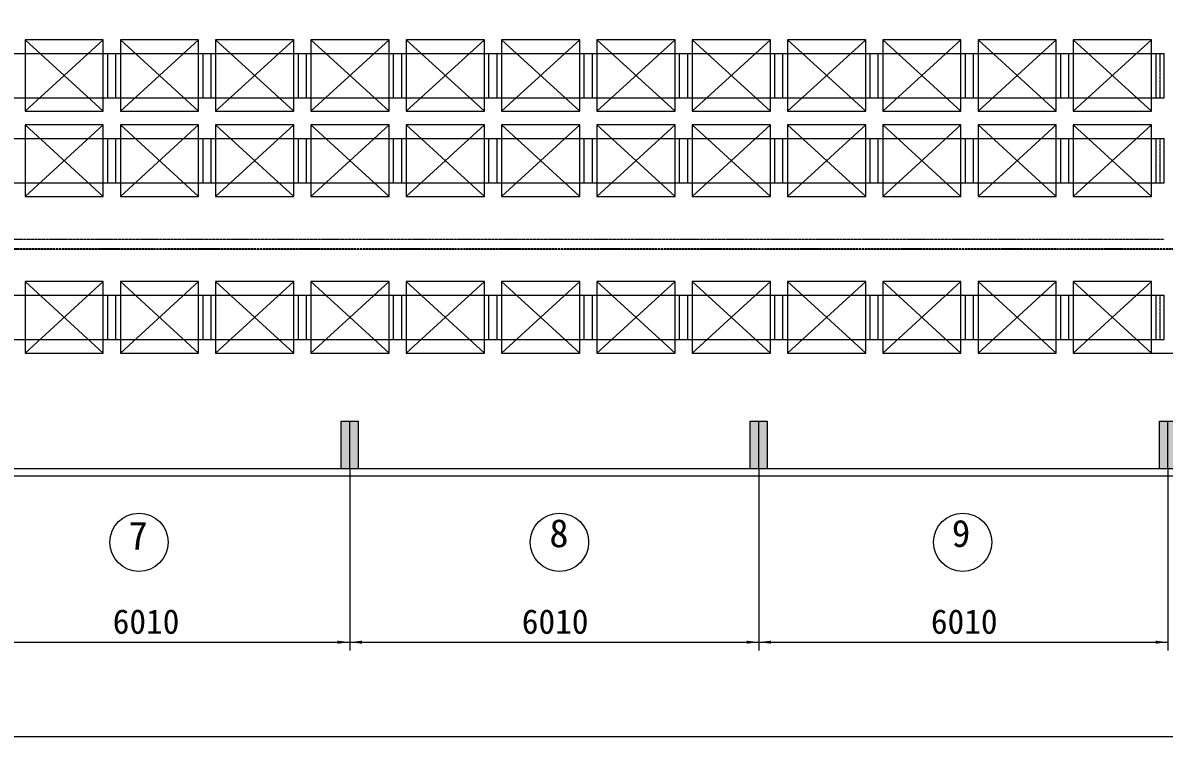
# Model space of a CAD drawing. Header units: millimetres. Extents: x -50460 to 50460, y -35640 to 35640.
# Drawn here: x -2002 to 14765, y -21345 to -10741 of the extents above; entities that cross this region are included whole.
import ezdxf

# ---------------------------------------------------------------- set-up
doc = ezdxf.new("R2010")
doc.units = ezdxf.units.MM
doc.linetypes.add('双点画线', pattern=[22, 12, -2, 2, -2, 2, -2])
doc.linetypes.add('点画线', pattern=[18, 12, -2, 2, -2])
doc.layers.get('0').update_dxf_attribs({"lineweight": 35})
for name, color, linetype, lineweight in [('7', 30, '双点画线', 18), ('PALLET', 4, 'Continuous', 18), ('RackFrame', 5, 'Continuous', 18), ('WALL-MOVE', 6, 'Continuous', 18), ('中心线层', 1, '点画线', 18), ('尺寸线层', 4, 'Continuous', 18), ('细线', 7, 'Continuous', 18)]:
    doc.layers.add(name, color=color, linetype=linetype, lineweight=lineweight)
doc.dimstyles.new('AM_DEMATIC$0', dxfattribs={"dimscale": 120, "dimtxt": 3, "dimasz": 1.5, "dimexe": 1, "dimexo": 0, "dimgap": 1, "dimtad": 1, "dimdsep": 46, "dimtxsty": 'Standard', "dimblk": '_CAXARROW', "dimcen": 0, "dimdle": 3, "dimclrd": 256, "dimclre": 256, "dimclrt": 2, "dimadec": 0, "dimazin": 2, "dimtfac": 0.707107, "dimtdec": 3, "dimtmove": 0, "dimatfit": 3, "dimfxl": 0, "dimfrac": 2, "dimtolj": 1, "dimlwd": 18, "dimarcsym": 0})

# ---------------------------------------------------------------- blocks, each defined once
blk = doc.blocks.new('*X418')
at = {"layer": 'PALLET', "linetype": 'Continuous', "lineweight": 18}
for p, q in [((1835, 150), (685, 1200)), ((1835, 1200), (685, 150))]:
    blk.add_line(p, q, dxfattribs=at)
blk.add_lwpolyline([(1835, 1200), (685, 1200), (685, 150), (1835, 150), (1835, 1200)], dxfattribs=at)
blk = doc.blocks.new('*X419')
at = {"layer": 'PALLET', "linetype": 'Continuous', "lineweight": 18}
for p, q in [((1835, 150), (685, 1200)), ((1835, 1200), (685, 150))]:
    blk.add_line(p, q, dxfattribs=at)
blk.add_lwpolyline([(1835, 1200), (685, 1200), (685, 150), (1835, 150), (1835, 1200)], dxfattribs=at)
blk = doc.blocks.new('*X420')
at = {"layer": 'PALLET', "linetype": 'Continuous', "lineweight": 18}
for p, q in [((1835, 150), (685, 1200)), ((1835, 1200), (685, 150))]:
    blk.add_line(p, q, dxfattribs=at)
blk.add_lwpolyline([(1835, 1200), (685, 1200), (685, 150), (1835, 150), (1835, 1200)], dxfattribs=at)
blk = doc.blocks.new('*X421')
at = {"layer": 'PALLET', "linetype": 'Continuous', "lineweight": 18}
for p, q in [((1835, 150), (685, 1200)), ((1835, 1200), (685, 150))]:
    blk.add_line(p, q, dxfattribs=at)
blk.add_lwpolyline([(1835, 1200), (685, 1200), (685, 150), (1835, 150), (1835, 1200)], dxfattribs=at)
blk = doc.blocks.new('*X422')
at = {"layer": 'PALLET', "linetype": 'Continuous', "lineweight": 18}
for p, q in [((1835, 150), (685, 1200)), ((1835, 1200), (685, 150))]:
    blk.add_line(p, q, dxfattribs=at)
blk.add_lwpolyline([(1835, 1200), (685, 1200), (685, 150), (1835, 150), (1835, 1200)], dxfattribs=at)
blk = doc.blocks.new('*X423')
at = {"layer": 'PALLET', "linetype": 'Continuous', "lineweight": 18}
for p, q in [((1835, 150), (685, 1200)), ((1835, 1200), (685, 150))]:
    blk.add_line(p, q, dxfattribs=at)
blk.add_lwpolyline([(1835, 1200), (685, 1200), (685, 150), (1835, 150), (1835, 1200)], dxfattribs=at)
blk = doc.blocks.new('*X424')
at = {"layer": 'PALLET', "linetype": 'Continuous', "lineweight": 18}
for p, q in [((1835, 150), (685, 1200)), ((1835, 1200), (685, 150))]:
    blk.add_line(p, q, dxfattribs=at)
blk.add_lwpolyline([(1835, 1200), (685, 1200), (685, 150), (1835, 150), (1835, 1200)], dxfattribs=at)
blk = doc.blocks.new('*X425')
at = {"layer": 'PALLET', "linetype": 'Continuous', "lineweight": 18}
for p, q in [((1835, 150), (685, 1200)), ((1835, 1200), (685, 150))]:
    blk.add_line(p, q, dxfattribs=at)
blk.add_lwpolyline([(1835, 1200), (685, 1200), (685, 150), (1835, 150), (1835, 1200)], dxfattribs=at)
blk = doc.blocks.new('*X426')
at = {"layer": 'PALLET', "linetype": 'Continuous', "lineweight": 18}
for p, q in [((1835, 150), (685, 1200)), ((1835, 1200), (685, 150))]:
    blk.add_line(p, q, dxfattribs=at)
blk.add_lwpolyline([(1835, 1200), (685, 1200), (685, 150), (1835, 150), (1835, 1200)], dxfattribs=at)
blk = doc.blocks.new('*X427')
at = {"layer": 'PALLET', "linetype": 'Continuous', "lineweight": 18}
for p, q in [((1835, 150), (685, 1200)), ((1835, 1200), (685, 150))]:
    blk.add_line(p, q, dxfattribs=at)
blk.add_lwpolyline([(1835, 1200), (685, 1200), (685, 150), (1835, 150), (1835, 1200)], dxfattribs=at)
blk = doc.blocks.new('*X428')
at = {"layer": 'PALLET', "linetype": 'Continuous', "lineweight": 18}
for p, q in [((1835, 150), (685, 1200)), ((1835, 1200), (685, 150))]:
    blk.add_line(p, q, dxfattribs=at)
blk.add_lwpolyline([(1835, 1200), (685, 1200), (685, 150), (1835, 150), (1835, 1200)], dxfattribs=at)
blk = doc.blocks.new('*X429')
at = {"layer": 'PALLET', "linetype": 'Continuous', "lineweight": 18}
for p, q in [((1835, 150), (685, 1200)), ((1835, 1200), (685, 150))]:
    blk.add_line(p, q, dxfattribs=at)
blk.add_lwpolyline([(1835, 1200), (685, 1200), (685, 150), (1835, 150), (1835, 1200)], dxfattribs=at)
blk = doc.blocks.new('*X450')
at = {"layer": 'PALLET', "linetype": 'Continuous', "lineweight": 18}
for p, q in [((1835, 150), (685, 1200)), ((1835, 1200), (685, 150))]:
    blk.add_line(p, q, dxfattribs=at)
blk.add_lwpolyline([(1835, 1200), (685, 1200), (685, 150), (1835, 150), (1835, 1200)], dxfattribs=at)
blk = doc.blocks.new('*X451')
at = {"layer": 'PALLET', "linetype": 'Continuous', "lineweight": 18}
for p, q in [((1835, 150), (685, 1200)), ((1835, 1200), (685, 150))]:
    blk.add_line(p, q, dxfattribs=at)
blk.add_lwpolyline([(1835, 1200), (685, 1200), (685, 150), (1835, 150), (1835, 1200)], dxfattribs=at)
blk = doc.blocks.new('*X452')
at = {"layer": 'PALLET', "linetype": 'Continuous', "lineweight": 18}
for p, q in [((1835, 150), (685, 1200)), ((1835, 1200), (685, 150))]:
    blk.add_line(p, q, dxfattribs=at)
blk.add_lwpolyline([(1835, 1200), (685, 1200), (685, 150), (1835, 150), (1835, 1200)], dxfattribs=at)
blk = doc.blocks.new('*X453')
at = {"layer": 'PALLET', "linetype": 'Continuous', "lineweight": 18}
for p, q in [((1835, 150), (685, 1200)), ((1835, 1200), (685, 150))]:
    blk.add_line(p, q, dxfattribs=at)
blk.add_lwpolyline([(1835, 1200), (685, 1200), (685, 150), (1835, 150), (1835, 1200)], dxfattribs=at)
blk = doc.blocks.new('*X454')
at = {"layer": 'PALLET', "linetype": 'Continuous', "lineweight": 18}
for p, q in [((1835, 150), (685, 1200)), ((1835, 1200), (685, 150))]:
    blk.add_line(p, q, dxfattribs=at)
blk.add_lwpolyline([(1835, 1200), (685, 1200), (685, 150), (1835, 150), (1835, 1200)], dxfattribs=at)
blk = doc.blocks.new('*X455')
at = {"layer": 'PALLET', "linetype": 'Continuous', "lineweight": 18}
for p, q in [((1835, 150), (685, 1200)), ((1835, 1200), (685, 150))]:
    blk.add_line(p, q, dxfattribs=at)
blk.add_lwpolyline([(1835, 1200), (685, 1200), (685, 150), (1835, 150), (1835, 1200)], dxfattribs=at)
blk = doc.blocks.new('*X456')
at = {"layer": 'PALLET', "linetype": 'Continuous', "lineweight": 18}
for p, q in [((1835, 150), (685, 1200)), ((1835, 1200), (685, 150))]:
    blk.add_line(p, q, dxfattribs=at)
blk.add_lwpolyline([(1835, 1200), (685, 1200), (685, 150), (1835, 150), (1835, 1200)], dxfattribs=at)
blk = doc.blocks.new('*X457')
at = {"layer": 'PALLET', "linetype": 'Continuous', "lineweight": 18}
for p, q in [((1835, 150), (685, 1200)), ((1835, 1200), (685, 150))]:
    blk.add_line(p, q, dxfattribs=at)
blk.add_lwpolyline([(1835, 1200), (685, 1200), (685, 150), (1835, 150), (1835, 1200)], dxfattribs=at)
blk = doc.blocks.new('*X458')
at = {"layer": 'PALLET', "linetype": 'Continuous', "lineweight": 18}
for p, q in [((1835, 150), (685, 1200)), ((1835, 1200), (685, 150))]:
    blk.add_line(p, q, dxfattribs=at)
blk.add_lwpolyline([(1835, 1200), (685, 1200), (685, 150), (1835, 150), (1835, 1200)], dxfattribs=at)
blk = doc.blocks.new('*X459')
at = {"layer": 'PALLET', "linetype": 'Continuous', "lineweight": 18}
for p, q in [((1835, 150), (685, 1200)), ((1835, 1200), (685, 150))]:
    blk.add_line(p, q, dxfattribs=at)
blk.add_lwpolyline([(1835, 1200), (685, 1200), (685, 150), (1835, 150), (1835, 1200)], dxfattribs=at)
blk = doc.blocks.new('*X460')
at = {"layer": 'PALLET', "linetype": 'Continuous', "lineweight": 18}
for p, q in [((1835, 150), (685, 1200)), ((1835, 1200), (685, 150))]:
    blk.add_line(p, q, dxfattribs=at)
blk.add_lwpolyline([(1835, 1200), (685, 1200), (685, 150), (1835, 150), (1835, 1200)], dxfattribs=at)
blk = doc.blocks.new('*X461')
at = {"layer": 'PALLET', "linetype": 'Continuous', "lineweight": 18}
for p, q in [((1835, 150), (685, 1200)), ((1835, 1200), (685, 150))]:
    blk.add_line(p, q, dxfattribs=at)
blk.add_lwpolyline([(1835, 1200), (685, 1200), (685, 150), (1835, 150), (1835, 1200)], dxfattribs=at)
blk = doc.blocks.new('*X482')
at = {"layer": 'PALLET', "linetype": 'Continuous', "lineweight": 18}
for p, q in [((1835, 150), (685, 1200)), ((1835, 1200), (685, 150))]:
    blk.add_line(p, q, dxfattribs=at)
blk.add_lwpolyline([(1835, 1200), (685, 1200), (685, 150), (1835, 150), (1835, 1200)], dxfattribs=at)
blk = doc.blocks.new('*X483')
at = {"layer": 'PALLET', "linetype": 'Continuous', "lineweight": 18}
for p, q in [((1835, 150), (685, 1200)), ((1835, 1200), (685, 150))]:
    blk.add_line(p, q, dxfattribs=at)
blk.add_lwpolyline([(1835, 1200), (685, 1200), (685, 150), (1835, 150), (1835, 1200)], dxfattribs=at)
blk = doc.blocks.new('*X484')
at = {"layer": 'PALLET', "linetype": 'Continuous', "lineweight": 18}
for p, q in [((1835, 150), (685, 1200)), ((1835, 1200), (685, 150))]:
    blk.add_line(p, q, dxfattribs=at)
blk.add_lwpolyline([(1835, 1200), (685, 1200), (685, 150), (1835, 150), (1835, 1200)], dxfattribs=at)
blk = doc.blocks.new('*X485')
at = {"layer": 'PALLET', "linetype": 'Continuous', "lineweight": 18}
for p, q in [((1835, 150), (685, 1200)), ((1835, 1200), (685, 150))]:
    blk.add_line(p, q, dxfattribs=at)
blk.add_lwpolyline([(1835, 1200), (685, 1200), (685, 150), (1835, 150), (1835, 1200)], dxfattribs=at)
blk = doc.blocks.new('*X486')
at = {"layer": 'PALLET', "linetype": 'Continuous', "lineweight": 18}
for p, q in [((1835, 150), (685, 1200)), ((1835, 1200), (685, 150))]:
    blk.add_line(p, q, dxfattribs=at)
blk.add_lwpolyline([(1835, 1200), (685, 1200), (685, 150), (1835, 150), (1835, 1200)], dxfattribs=at)
blk = doc.blocks.new('*X487')
at = {"layer": 'PALLET', "linetype": 'Continuous', "lineweight": 18}
for p, q in [((1835, 150), (685, 1200)), ((1835, 1200), (685, 150))]:
    blk.add_line(p, q, dxfattribs=at)
blk.add_lwpolyline([(1835, 1200), (685, 1200), (685, 150), (1835, 150), (1835, 1200)], dxfattribs=at)
blk = doc.blocks.new('*X488')
at = {"layer": 'PALLET', "linetype": 'Continuous', "lineweight": 18}
for p, q in [((1835, 150), (685, 1200)), ((1835, 1200), (685, 150))]:
    blk.add_line(p, q, dxfattribs=at)
blk.add_lwpolyline([(1835, 1200), (685, 1200), (685, 150), (1835, 150), (1835, 1200)], dxfattribs=at)
blk = doc.blocks.new('*X489')
at = {"layer": 'PALLET', "linetype": 'Continuous', "lineweight": 18}
for p, q in [((1835, 150), (685, 1200)), ((1835, 1200), (685, 150))]:
    blk.add_line(p, q, dxfattribs=at)
blk.add_lwpolyline([(1835, 1200), (685, 1200), (685, 150), (1835, 150), (1835, 1200)], dxfattribs=at)
blk = doc.blocks.new('*X490')
at = {"layer": 'PALLET', "linetype": 'Continuous', "lineweight": 18}
for p, q in [((1835, 150), (685, 1200)), ((1835, 1200), (685, 150))]:
    blk.add_line(p, q, dxfattribs=at)
blk.add_lwpolyline([(1835, 1200), (685, 1200), (685, 150), (1835, 150), (1835, 1200)], dxfattribs=at)
blk = doc.blocks.new('*X491')
at = {"layer": 'PALLET', "linetype": 'Continuous', "lineweight": 18}
for p, q in [((1835, 150), (685, 1200)), ((1835, 1200), (685, 150))]:
    blk.add_line(p, q, dxfattribs=at)
blk.add_lwpolyline([(1835, 1200), (685, 1200), (685, 150), (1835, 150), (1835, 1200)], dxfattribs=at)
blk = doc.blocks.new('*X492')
at = {"layer": 'PALLET', "linetype": 'Continuous', "lineweight": 18}
for p, q in [((1835, 150), (685, 1200)), ((1835, 1200), (685, 150))]:
    blk.add_line(p, q, dxfattribs=at)
blk.add_lwpolyline([(1835, 1200), (685, 1200), (685, 150), (1835, 150), (1835, 1200)], dxfattribs=at)
blk = doc.blocks.new('*X493')
at = {"layer": 'PALLET', "linetype": 'Continuous', "lineweight": 18}
for p, q in [((1835, 150), (685, 1200)), ((1835, 1200), (685, 150))]:
    blk.add_line(p, q, dxfattribs=at)
blk.add_lwpolyline([(1835, 1200), (685, 1200), (685, 150), (1835, 150), (1835, 1200)], dxfattribs=at)
blk = doc.blocks.new('*X514')
at = {"layer": '尺寸线层', "linetype": 'Continuous', "lineweight": 18}
for points in [[(22090, -1590), (22112, -1770), (22067, -1770)], [(22090, -15590), (22112, -15410), (22067, -15410)]]:
    blk.add_hatch(color=256, dxfattribs=at).paths.add_polyline_path(points, flags=0)
at = {"layer": '尺寸线层'}
for p, q in [((14580, -1590), (22210, -1590)), ((14580, -15590), (22210, -15590))]:
    blk.add_line(p, q, dxfattribs=at)
at = {"layer": '尺寸线层', "linetype": 'Continuous', "lineweight": 18}
blk.add_line((22090, -1590), (22090, -15590), dxfattribs=at)
at = {"layer": '尺寸线层', "color": 2, "insert": (21790, -8577), "char_height": 360, "width": 2392, "attachment_point": 5, "rotation": 90, "line_spacing_factor": 1.37}
blk.add_mtext('14000', dxfattribs=at)
blk = doc.blocks.new('_CAXARROW')
blk.add_hatch(color=0).paths.add_polyline_path([(0, 0), (-1, 0.125), (-1, -0.125)], flags=0)
blk = doc.blocks.new('*X579')
at = {"layer": '尺寸线层', "linetype": 'Continuous', "lineweight": 18}
for points in [[(16105, -15590), (16128, -15770), (16083, -15770)], [(16105, -16590), (16128, -16410), (16083, -16410)]]:
    blk.add_hatch(color=256, dxfattribs=at).paths.add_polyline_path(points, flags=0)
at = {"layer": '尺寸线层'}
for p, q in [((14580, -15590), (16225, -15590)), ((14945, -16590), (16225, -16590))]:
    blk.add_line(p, q, dxfattribs=at)
at = {"layer": '尺寸线层', "linetype": 'Continuous', "lineweight": 18}
blk.add_line((16105, -15590), (16105, -16590), dxfattribs=at)
at = {"layer": '尺寸线层', "color": 2, "insert": (15805, -16077), "char_height": 360, "width": 1880, "attachment_point": 5, "rotation": 90, "line_spacing_factor": 1.37}
blk.add_mtext('1000', dxfattribs=at)
blk = doc.blocks.new('*X757')
at = {"layer": '尺寸线层'}
h = blk.add_hatch(color=256, dxfattribs=at)
h.paths.add_polyline_path([(-125, 0), (-125, -331), (-125, -700), (0, -700), (0, 0)], flags=0)
h.paths.add_polyline_path([(0, 0), (0, -348), (0, -700), (125, -700), (125, 0)], flags=0)
for p, q in [((-125, -700), (-125, 0)), ((-125, 0), (125, 0)), ((0, -700), (0, 0)), ((125, 0), (125, -700)), ((125, -700), (-125, -700))]:
    blk.add_line(p, q, dxfattribs=at)
blk = doc.blocks.new('*X758')
at = {"layer": '尺寸线层'}
h = blk.add_hatch(color=256, dxfattribs=at)
h.paths.add_polyline_path([(-125, 0), (-125, -331), (-125, -700), (0, -700), (0, 0)], flags=0)
h.paths.add_polyline_path([(0, 0), (0, -348), (0, -700), (125, -700), (125, 0)], flags=0)
for p, q in [((-125, -700), (-125, 0)), ((-125, 0), (125, 0)), ((0, -700), (0, 0)), ((125, 0), (125, -700)), ((125, -700), (-125, -700))]:
    blk.add_line(p, q, dxfattribs=at)
blk = doc.blocks.new('*X759')
at = {"layer": '尺寸线层'}
h = blk.add_hatch(color=256, dxfattribs=at)
h.paths.add_polyline_path([(-125, 0), (-125, -331), (-125, -700), (0, -700), (0, 0)], flags=0)
h.paths.add_polyline_path([(0, 0), (0, -348), (0, -700), (125, -700), (125, 0)], flags=0)
for p, q in [((-125, -700), (-125, 0)), ((-125, 0), (125, 0)), ((0, -700), (0, 0)), ((125, 0), (125, -700)), ((125, -700), (-125, -700))]:
    blk.add_line(p, q, dxfattribs=at)
blk = doc.blocks.new('*X753')
at = {"layer": '尺寸线层'}
for name, p in [('*X759', (-18030, 0)), ('*X758', (-12020, 0)), ('*X757', (-6010, 0))]:
    blk.add_blockref(name, p, dxfattribs=at)
blk = doc.blocks.new('*X775')
at = {"layer": '尺寸线层', "linetype": 'Continuous', "lineweight": 18}
for points in [[(-3210, -19833), (-3030, -19811), (-3030, -19856)], [(2800, -19833), (2620, -19811), (2620, -19856)]]:
    blk.add_hatch(color=256, dxfattribs=at).paths.add_polyline_path(points, flags=0)
at = {"layer": '尺寸线层'}
for p, q in [((-3210, -17290), (-3210, -19953)), ((2800, -17290), (2800, -19953))]:
    blk.add_line(p, q, dxfattribs=at)
at = {"layer": '尺寸线层', "linetype": 'Continuous', "lineweight": 18}
blk.add_line((-3210, -19833), (2800, -19833), dxfattribs=at)
at = {"layer": '尺寸线层', "color": 2, "insert": (-192, -19533), "char_height": 360, "width": 1948, "attachment_point": 5, "line_spacing_factor": 1.37}
blk.add_mtext('6010', dxfattribs=at)
blk = doc.blocks.new('*X776')
at = {"layer": '尺寸线层', "linetype": 'Continuous', "lineweight": 18}
for points in [[(2800, -19833), (2980, -19811), (2980, -19856)], [(8810, -19833), (8630, -19811), (8630, -19856)]]:
    blk.add_hatch(color=256, dxfattribs=at).paths.add_polyline_path(points, flags=0)
at = {"layer": '尺寸线层'}
for p, q in [((2800, -17290), (2800, -19953)), ((8810, -17290), (8810, -19953))]:
    blk.add_line(p, q, dxfattribs=at)
at = {"layer": '尺寸线层', "linetype": 'Continuous', "lineweight": 18}
blk.add_line((2800, -19833), (8810, -19833), dxfattribs=at)
at = {"layer": '尺寸线层', "color": 2, "insert": (5818, -19533), "char_height": 360, "width": 1948, "attachment_point": 5, "line_spacing_factor": 1.37}
blk.add_mtext('6010', dxfattribs=at)
blk = doc.blocks.new('*X777')
at = {"layer": '尺寸线层', "linetype": 'Continuous', "lineweight": 18}
for points in [[(8810, -19833), (8990, -19811), (8990, -19856)], [(14820, -19833), (14640, -19811), (14640, -19856)]]:
    blk.add_hatch(color=256, dxfattribs=at).paths.add_polyline_path(points, flags=0)
at = {"layer": '尺寸线层'}
for p, q in [((8810, -17290), (8810, -19953)), ((14820, -17290), (14820, -19953))]:
    blk.add_line(p, q, dxfattribs=at)
at = {"layer": '尺寸线层', "linetype": 'Continuous', "lineweight": 18}
blk.add_line((8810, -19833), (14820, -19833), dxfattribs=at)
at = {"layer": '尺寸线层', "color": 2, "insert": (11828, -19533), "char_height": 360, "width": 1948, "attachment_point": 5, "line_spacing_factor": 1.37}
blk.add_mtext('6010', dxfattribs=at)
blk = doc.blocks.new('*X779')
at = {"layer": '尺寸线层', "linetype": 'Continuous', "lineweight": 18}
for points in [[(-39270, -21225), (-39090, -21247), (-39090, -21202)], [(20830, -21225), (20650, -21247), (20650, -21202)]]:
    blk.add_hatch(color=256, dxfattribs=at).paths.add_polyline_path(points, flags=0)
at = {"layer": '尺寸线层'}
for p, q in [((-39270, -17290), (-39270, -21345)), ((20830, -17290), (20830, -21345))]:
    blk.add_line(p, q, dxfattribs=at)
at = {"layer": '尺寸线层', "linetype": 'Continuous', "lineweight": 18}
blk.add_line((20830, -21225), (-39270, -21225), dxfattribs=at)
at = {"layer": '尺寸线层', "color": 2, "insert": (-9207, -20925), "char_height": 360, "width": 2460, "attachment_point": 5, "line_spacing_factor": 1.37}
blk.add_mtext('60100', dxfattribs=at)

msp = doc.modelspace()

# ---------------------------------------------------------------- linework, layer by layer
at = {"layer": '7', "linetype": '双点画线', "lineweight": 25}
msp.add_line((17505.258, -14064.726), (-36301.742, -14064.726), dxfattribs=at)
at = {"layer": 'RackFrame'}
for p, q in [((-32954.742, -11189.726), (14765.258, -11189.726)), ((-754.742, -11839.726), (-754.742, -11189.726)), ((-634.742, -11839.726), (-634.742, -11189.726)), ((645.258, -11839.726), (645.258, -11189.726)), ((765.258, -11839.726), (765.258, -11189.726)), ((2045.258, -11839.726), (2045.258, -11189.726)), ((2165.258, -11839.726), (2165.258, -11189.726)), ((3445.258, -11839.726), (3445.258, -11189.726)), ((3565.258, -11839.726), (3565.258, -11189.726)), ((4845.258, -11839.726), (4845.258, -11189.726)), ((4965.258, -11839.726), (4965.258, -11189.726)), ((6245.258, -11839.726), (6245.258, -11189.726)), ((6365.258, -11839.726), (6365.258, -11189.726)), ((7645.258, -11839.726), (7645.258, -11189.726)), ((7765.258, -11839.726), (7765.258, -11189.726)), ((9045.258, -11839.726), (9045.258, -11189.726)), ((9165.258, -11839.726), (9165.258, -11189.726)), ((10445.258, -11839.726), (10445.258, -11189.726)), ((10565.258, -11839.726), (10565.258, -11189.726)), ((11845.258, -11839.726), (11845.258, -11189.726)), ((11965.258, -11839.726), (11965.258, -11189.726)), ((13245.258, -11839.726), (13245.258, -11189.726)), ((13365.258, -11839.726), (13365.258, -11189.726)), ((14645.258, -11839.726), (14645.258, -11189.726)), ((14765.258, -11839.726), (14765.258, -11189.726)), ((-32954.742, -11839.726), (14765.258, -11839.726)), ((-32954.742, -12439.726), (14765.258, -12439.726)), ((-754.742, -13089.726), (-754.742, -12439.726)), ((-634.742, -13089.726), (-634.742, -12439.726)), ((645.258, -13089.726), (645.258, -12439.726)), ((765.258, -13089.726), (765.258, -12439.726)), ((2045.258, -13089.726), (2045.258, -12439.726)), ((2165.258, -13089.726), (2165.258, -12439.726)), ((3445.258, -13089.726), (3445.258, -12439.726)), ((3565.258, -13089.726), (3565.258, -12439.726)), ((4845.258, -13089.726), (4845.258, -12439.726)), ((4965.258, -13089.726), (4965.258, -12439.726)), ((6245.258, -13089.726), (6245.258, -12439.726)), ((6365.258, -13089.726), (6365.258, -12439.726)), ((7645.258, -13089.726), (7645.258, -12439.726)), ((7765.258, -13089.726), (7765.258, -12439.726)), ((9045.258, -13089.726), (9045.258, -12439.726)), ((9165.258, -13089.726), (9165.258, -12439.726)), ((10445.258, -13089.726), (10445.258, -12439.726)), ((10565.258, -13089.726), (10565.258, -12439.726)), ((11845.258, -13089.726), (11845.258, -12439.726)), ((11965.258, -13089.726), (11965.258, -12439.726)), ((13245.258, -13089.726), (13245.258, -12439.726)), ((13365.258, -13089.726), (13365.258, -12439.726)), ((14645.258, -13089.726), (14645.258, -12439.726)), ((14765.258, -13089.726), (14765.258, -12439.726)), ((-32954.742, -13089.726), (14765.258, -13089.726)), ((-32954.742, -14739.726), (14765.258, -14739.726)), ((-754.742, -15389.726), (-754.742, -14739.726)), ((-634.742, -15389.726), (-634.742, -14739.726)), ((645.258, -15389.726), (645.258, -14739.726)), ((765.258, -15389.726), (765.258, -14739.726)), ((2045.258, -15389.726), (2045.258, -14739.726)), ((2165.258, -15389.726), (2165.258, -14739.726)), ((3445.258, -15389.726), (3445.258, -14739.726)), ((3565.258, -15389.726), (3565.258, -14739.726)), ((4845.258, -15389.726), (4845.258, -14739.726)), ((4965.258, -15389.726), (4965.258, -14739.726)), ((6245.258, -15389.726), (6245.258, -14739.726)), ((6365.258, -15389.726), (6365.258, -14739.726)), ((7645.258, -15389.726), (7645.258, -14739.726)), ((7765.258, -15389.726), (7765.258, -14739.726)), ((9045.258, -15389.726), (9045.258, -14739.726)), ((9165.258, -15389.726), (9165.258, -14739.726)), ((10445.258, -15389.726), (10445.258, -14739.726)), ((10565.258, -15389.726), (10565.258, -14739.726)), ((11845.258, -15389.726), (11845.258, -14739.726)), ((11965.258, -15389.726), (11965.258, -14739.726)), ((13245.258, -15389.726), (13245.258, -14739.726)), ((13365.258, -15389.726), (13365.258, -14739.726)), ((14645.258, -15389.726), (14645.258, -14739.726)), ((14765.258, -15389.726), (14765.258, -14739.726)), ((-32954.742, -15389.726), (14765.258, -15389.726))]:
    msp.add_line(p, q, dxfattribs=at)
at = {"layer": 'WALL-MOVE'}
for p, q in [((-13844.742, -17389.726), (20955.258, -17389.726)), ((20955.258, -17289.726), (-10844.742, -17289.726))]:
    msp.add_line(p, q, dxfattribs=at)
at = {"layer": '中心线层'}
for p, q in [((14705.258, -11839.726), (14705.258, -11189.726)), ((14705.258, -13089.726), (14705.258, -12439.726)), ((-32954.742, -13914.726), (14765.258, -13914.726)), ((14705.258, -15389.726), (14705.258, -14739.726))]:
    msp.add_line(p, q, dxfattribs=at)
at = {"layer": '尺寸线层'}
for centre in [(-295.346, -18366.291), (5881.548, -18366.291), (11805.461, -18366.291)]:
    msp.add_circle(centre, 428.432, dxfattribs=at)

# ---------------------------------------------------------------- block references
msp.add_blockref('*X753', (20830.258, -16589.726), dxfattribs=at)
at = {"layer": '细线'}
for name, p in [('*X429', (-2654.742, -12189.726)), ('*X428', (-1254.742, -12189.726)), ('*X427', (145.258, -12189.726)), ('*X426', (1545.258, -12189.726)), ('*X425', (2945.258, -12189.726)), ('*X424', (4345.258, -12189.726)), ('*X423', (5745.258, -12189.726)), ('*X422', (7145.258, -12189.726)), ('*X421', (8545.258, -12189.726)), ('*X420', (9945.258, -12189.726)), ('*X419', (11345.258, -12189.726)), ('*X418', (12745.258, -12189.726)), ('*X461', (-2654.742, -13439.726)), ('*X460', (-1254.742, -13439.726)), ('*X459', (145.258, -13439.726)), ('*X458', (1545.258, -13439.726)), ('*X457', (2945.258, -13439.726)), ('*X456', (4345.258, -13439.726)), ('*X455', (5745.258, -13439.726)), ('*X454', (7145.258, -13439.726)), ('*X453', (8545.258, -13439.726)), ('*X452', (9945.258, -13439.726)), ('*X451', (11345.258, -13439.726)), ('*X450', (12745.258, -13439.726)), ('*X493', (-2654.742, -15739.726)), ('*X492', (-1254.742, -15739.726)), ('*X491', (145.258, -15739.726)), ('*X490', (1545.258, -15739.726)), ('*X489', (2945.258, -15739.726)), ('*X488', (4345.258, -15739.726)), ('*X487', (5745.258, -15739.726)), ('*X486', (7145.258, -15739.726)), ('*X485', (8545.258, -15739.726)), ('*X484', (9945.258, -15739.726)), ('*X483', (11345.258, -15739.726)), ('*X482', (12745.258, -15739.726))]:
    msp.add_blockref(name, p, dxfattribs=at)

# ---------------------------------------------------------------- texts
at = {"layer": '尺寸线层', "width": 486.11421, "attachment_point": 1, "line_spacing_factor": 1.37}
for s, insert, char_height in [('7', (-447.452, -18060.882), 413.743), ('8', (5733.453, -18025.422), 413.743), ('9', (11646.037, -18036.265), 398.551)]:
    msp.add_mtext(s, dxfattribs=dict(at, insert=insert, char_height=char_height))

# ---------------------------------------------------------------- dimensions: what is measured, and where the dimension line sits
at = {"layer": '尺寸线层'}
for base, p1, p2, picture, middle in [((22089.946, -15589.726), (14580.258, -1589.726), (14580.258, -15589.726), '*X514', (22089.946, -8589.726)), ((16105.258, -16589.726), (14580.258, -15589.726), (14945.258, -16589.726), '*X579', (16105.258, -16089.726))]:
    dim = msp.add_linear_dim(base=base, p1=p1, p2=p2, angle=270, dimstyle='AM_DEMATIC$0', override={"dimsah": 1, "dimtfill": 1, "dimtzin": 8}, dxfattribs=at)
    dim.commit()
    dim.dimension.update_dxf_attribs({"geometry": picture, "text_midpoint": middle})
for base, p1, p2, picture, middle in [((-39269.742, -21224.972), (20830.258, -17289.726), (-39269.742, -17289.726), '*X779', (-9219.742, -21224.972)), ((2800.258, -19833.461), (-3209.742, -17289.726), (2800.258, -17289.726), '*X775', (-204.742, -19833.461)), ((8810.258, -19833.461), (2800.258, -17289.726), (8810.258, -17289.726), '*X776', (5805.258, -19833.461)), ((14820.258, -19833.461), (8810.258, -17289.726), (14820.258, -17289.726), '*X777', (11815.258, -19833.461))]:
    dim = msp.add_linear_dim(base=base, p1=p1, p2=p2, dimstyle='AM_DEMATIC$0', override={"dimsah": 1, "dimtfill": 1, "dimtzin": 8}, dxfattribs=at)
    dim.commit()
    dim.dimension.update_dxf_attribs({"geometry": picture, "text_midpoint": middle})

doc.saveas('drawing.dxf')
